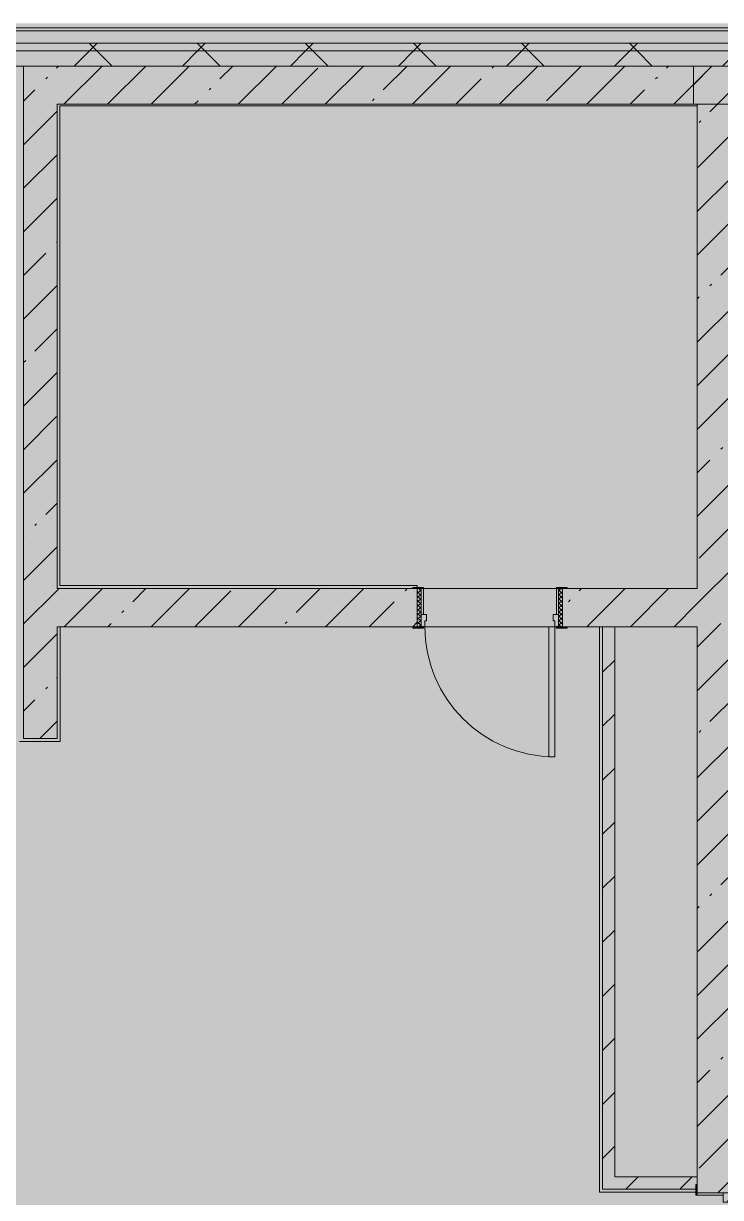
# Model space of a CAD drawing. Header units: millimetres. Extents: x 81382 to 274816, y -8553 to 29000.
# Drawn here: x 232556 to 237119, y 19695 to 27379 of the extents above; entities that cross this region are included whole.
import ezdxf

# ---------------------------------------------------------------- set-up
doc = ezdxf.new("R2010")
doc.units = ezdxf.units.MM
doc.layers.add('A-DETL-GENF-2', color=7, linetype='Continuous', lineweight=9, true_color=0xc0c0c0, transparency=0.4)
for name, color, linetype, lineweight, true_color in [('A-DOOR-4', 7, 'Continuous', 5, 0xb7b7b7), ('A-DOOR-5', 7, 'Continuous', 5, 0xe2e2e2), ('A-DOOR-6', 7, 'Continuous', 5, 0xaaaaaa), ('A-DOOR-FRAM-4', 7, 'Continuous', 5, 0xe2e2e2), ('A-DOOR-FRAM-5', 7, 'Continuous', 5, 0xb7b7b7), ('A-DOOR-FRAM-6', 7, 'Continuous', 5, 0xaaaaaa), ('A-FLOR-1', 7, 'Continuous', 5, 0xb7b7b7), ('A-WALL-3', 7, 'Continuous', 5, 0x737373), ('A-WALL-4', 7, 'Continuous', 9, 0x737373), ('I-WALL-3', 7, 'Continuous', 5, 0x737373)]:
    doc.layers.add(name, color=color, linetype=linetype, lineweight=lineweight, true_color=true_color)
doc.layers.add('A-WALL-2', color=7, linetype='Continuous', lineweight=5)
doc.layers.add('I-WALL-2', color=7, linetype='Continuous', lineweight=5)
pattern_1 = [(45, (147806.5, 0), (-353.5534, 353.5534), []), (135, (147806.5, 0), (-353.5534, -353.5534), [])]
pattern_2 = [(45, (147806.5, 0), (-285.1231, 285.1231), []), (45, (148091.6, 0), (-285.1231, 285.1231), [504.031, -100.806, 16.764, -84.042])]
pattern_3 = [(45, (147806.5, 0), (-176.7767, 176.7767), [])]

# ---------------------------------------------------------------- blocks, each defined once
blk = doc.blocks.new('110_Дверь_СКБ_2Ст - Д-1_л_Лестничная клетка EIS60 2-32359692-3_6_3_птичка')
at = {"layer": 'A-DOOR-5'}
for points in [[(662.5, 1025), (612.5, 1025), (612.5, 125), (662.5, 125)], [(-587.5, 525), (-637.5, 525), (-637.5, 125), (-587.5, 125), (-587.5, 284.6)], [(712.5, -125), (712.5, 45), (697.5, 45), (697.5, -125)]]:
    blk.add_hatch(color=256, dxfattribs=at).paths.add_polyline_path(points)
h = blk.add_hatch(color=256, dxfattribs=at)
h.paths.add_polyline_path([(712.5, 125), (662.5, 125), (662.5, 75), (652.5, 75), (652.5, 45), (712.5, 45)])
h.paths.add_polyline_path([(-627.5, 45), (-627.5, 75), (-637.5, 75), (-637.5, 125), (-687.5, 125), (-687.5, 45)])
at = {"layer": 'A-DOOR-FRAM-4'}
for points in [[(-672.5, 125), (-672.5, 133), (-742.5, 133), (-742.5, 125)], [(767.5, 125), (767.5, 133), (697.5, 133), (697.5, 125)], [(-672.5, -125), (-672.5, 45), (-687.5, 45), (-687.5, -125)], [(-672.5, -133), (-672.5, -125), (-742.5, -125), (-742.5, -133)], [(767.5, -133), (767.5, -125), (697.5, -125), (697.5, -133)]]:
    blk.add_hatch(color=256, dxfattribs=at).paths.add_polyline_path(points)
at = {"layer": 'A-DOOR-4'}
for p, q in [((662.5, 1025), (612.5, 1025)), ((612.5, 1025), (612.5, 125)), ((662.5, 125), (662.5, 1025)), ((-637.5, 525), (-637.5, 125)), ((-587.5, 525), (-637.5, 525)), ((-587.5, 125), (-587.5, 525)), ((-637.5, 125), (-587.5, 125)), ((612.5, 125), (662.5, 125))]:
    blk.add_line(p, q, dxfattribs=at)
for centre, radius, start, end in [((662.5, 125), 900, 90, 180), ((-637.5, 125), 400, 360, 90)]:
    blk.add_arc(centre, radius, start, end, dxfattribs=at)
at = {"layer": 'A-DOOR-FRAM-5'}
for p, q in [((-672.5, 133), (-742.5, 133)), ((-742.5, 133), (-742.5, 125)), ((-742.5, 125), (-672.5, 125)), ((-637.5, 125), (-687.5, 125)), ((-687.5, 125), (-687.5, 45)), ((-672.5, 125), (-672.5, 133)), ((-637.5, 75), (-637.5, 125)), ((662.5, 125), (662.5, 75)), ((712.5, 125), (662.5, 125)), ((767.5, 133), (697.5, 133)), ((697.5, 133), (697.5, 125)), ((697.5, 125), (767.5, 125)), ((712.5, 45), (712.5, 125)), ((767.5, 125), (767.5, 133)), ((-687.5, 45), (-627.5, 45)), ((-672.5, 45), (-687.5, 45)), ((-687.5, 45), (-687.5, -125)), ((-672.5, -125), (-672.5, 45)), ((-627.5, 75), (-637.5, 75)), ((-627.5, 45), (-627.5, 75)), ((662.5, 75), (652.5, 75)), ((652.5, 75), (652.5, 45)), ((652.5, 45), (712.5, 45)), ((712.5, 45), (697.5, 45)), ((697.5, 45), (697.5, -125)), ((712.5, -125), (712.5, 45)), ((-672.5, -125), (-742.5, -125)), ((-742.5, -125), (-742.5, -133)), ((-742.5, -133), (-672.5, -133)), ((-687.5, -125), (-672.5, -125)), ((-672.5, -133), (-672.5, -125)), ((697.5, -125), (712.5, -125)), ((767.5, -125), (697.5, -125)), ((697.5, -125), (697.5, -133)), ((697.5, -133), (767.5, -133)), ((767.5, -133), (767.5, -125))]:
    blk.add_line(p, q, dxfattribs=at)
blk = doc.blocks.new('110_Дверь_СКБ_1Ст_Внутренняя1 - Д-8а 950x2100h _книгохранилище_ огнестойкая дверь_-32656878-3_6_3_птичка')
at = {"layer": 'A-DOOR-5'}
h = blk.add_hatch(color=256, dxfattribs=at)
h.paths.add_polyline_path([(-437.5, -125), (-412.5, -125), (-412.5, -85), (-402.5, -85), (-402.5, -45), (-437.5, -45)])
h.paths.add_polyline_path([(462.5, -125), (462.5, -45), (427.5, -45), (427.5, -85), (437.5, -85), (437.5, -125)])
at = {"layer": 'A-DOOR-6'}
h = blk.add_hatch(dxfattribs=at)
h.set_pattern_fill('FP_37', color=256, style=0, pattern_type=2)
h.set_pattern_definition([(225, (1826.41, -189.685), (-14.14214, 14.14214), []), (135, (1826.41, -189.685), (14.14214, 14.14214), [])])
h.paths.add_polyline_path([(487.5, -125), (487.5, 125), (462.5, 125), (462.5, -125)])
at = {"layer": 'A-DOOR-FRAM-4'}
for points in [[(-422.5, 125), (-422.5, 133), (-492.5, 133), (-492.5, 125)], [(-422.5, -45), (-422.5, 125), (-437.5, 125), (-437.5, -45)], [(517.5, 125), (517.5, 133), (447.5, 133), (447.5, 125)], [(462.5, -45), (462.5, 125), (447.5, 125), (447.5, -45)], [(-422.5, -133), (-422.5, -125), (-492.5, -125), (-492.5, -133)], [(437.5, -975), (437.5, -125), (397.5, -125), (397.5, -975)], [(517.5, -133), (517.5, -125), (447.5, -125), (447.5, -133)]]:
    blk.add_hatch(color=256, dxfattribs=at).paths.add_polyline_path(points)
at = {"layer": 'A-DOOR-FRAM-6'}
h = blk.add_hatch(dxfattribs=at)
h.set_pattern_fill('FP_38', color=256, style=0, pattern_type=2)
h.set_pattern_definition([(315, (-296.384, -189.685), (-14.1421, -14.1421), []), (225, (-296.384, -189.685), (-14.1421, 14.1421), [])])
h.paths.add_polyline_path([(-437.5, -125), (-437.5, 125), (-462.5, 125), (-462.5, -125)])
at = {"layer": 'A-DOOR-4'}
for p, q in [((397.5, -125), (437.5, -125)), ((397.5, -975), (397.5, -125)), ((437.5, -125), (437.5, -975)), ((437.5, -975), (397.5, -975))]:
    blk.add_line(p, q, dxfattribs=at)
blk.add_arc((437.5, -125), 850, 180, 270, dxfattribs=at)
at = {"layer": 'A-DOOR-FRAM-5'}
for p, q in [((-492.5, 133), (-422.5, 133)), ((-492.5, 125), (-492.5, 133)), ((-422.5, 125), (-492.5, 125)), ((-462.5, 125), (-437.5, 125)), ((-462.5, -125), (-462.5, 125)), ((-437.5, 125), (-437.5, -125)), ((-437.5, 125), (-422.5, 125)), ((-437.5, -45), (-437.5, 125)), ((-422.5, 133), (-422.5, 125)), ((-422.5, 125), (-422.5, -45)), ((447.5, 125), (447.5, 133)), ((447.5, 133), (517.5, 133)), ((447.5, -45), (447.5, 125)), ((447.5, 125), (462.5, 125)), ((517.5, 125), (447.5, 125)), ((462.5, -125), (462.5, 125)), ((462.5, 125), (487.5, 125)), ((462.5, 125), (462.5, -45)), ((487.5, 125), (487.5, -125)), ((517.5, 133), (517.5, 125)), ((-437.5, -45), (-402.5, -45)), ((-437.5, -125), (-437.5, -45)), ((-422.5, -45), (-437.5, -45)), ((-402.5, -45), (-402.5, -85)), ((427.5, -45), (462.5, -45)), ((427.5, -85), (427.5, -45)), ((462.5, -45), (447.5, -45)), ((462.5, -45), (462.5, -125)), ((-492.5, -125), (-422.5, -125)), ((-492.5, -133), (-492.5, -125)), ((-422.5, -133), (-492.5, -133)), ((-437.5, -125), (-462.5, -125)), ((-437.5, -124), (-422.5, -124)), ((-437.5, -125), (-437.5, -124)), ((-412.5, -125), (-437.5, -125)), ((-422.5, -125), (-437.5, -125)), ((-422.5, -124), (-422.5, -125)), ((-422.5, -125), (-422.5, -133)), ((-412.5, -85), (-412.5, -125)), ((-402.5, -85), (-412.5, -85)), ((437.5, -85), (427.5, -85)), ((437.5, -125), (437.5, -85)), ((462.5, -125), (437.5, -125)), ((447.5, -125), (447.5, -124)), ((447.5, -124), (462.5, -124)), ((462.5, -125), (447.5, -125)), ((447.5, -133), (447.5, -125)), ((447.5, -125), (517.5, -125)), ((517.5, -133), (447.5, -133)), ((462.5, -124), (462.5, -125)), ((487.5, -125), (462.5, -125)), ((517.5, -125), (517.5, -133))]:
    blk.add_line(p, q, dxfattribs=at)

msp = doc.modelspace()

# ---------------------------------------------------------------- hatches: boundary and pattern name
at = {"layer": 'A-DETL-GENF-2'}
msp.add_hatch(color=256, dxfattribs=at).paths.add_polyline_path([(272158.8, -258), (273039.5, -258), (273039.5, 21479), (241139.5, 21479), (241139.5, 27379), (232376.5, 27379), (232376.5, 10208.3), (237016.5, 10208.3), (237016.5, -258), (271243.4, -258)])
at = {"layer": 'A-WALL-2'}
h = msp.add_hatch(dxfattribs=at)
h.set_pattern_fill('FP_67', color=256, style=0, pattern_type=2)
h.set_pattern_definition(pattern_1)
h.paths.add_polyline_path([(240966.5, 27200), (241016.5, 27200), (241016.5, 27250), (232376.5, 27250), (232376.5, 27200), (240122.1, 27200)])
h = msp.add_hatch(dxfattribs=at)
h.set_pattern_fill('FP_67', color=256, style=0, pattern_type=2)
h.set_pattern_definition(pattern_1)
h.paths.add_polyline_path([(240866.5, 27100), (240966.5, 27100), (240966.5, 27200), (232376.5, 27200), (232376.5, 27100), (240122.1, 27100)])
at = {"layer": 'I-WALL-2'}
h = msp.add_hatch(dxfattribs=at)
h.set_pattern_fill('FP_63', color=256, style=0, pattern_type=2)
h.set_pattern_definition(pattern_2)
h.paths.add_polyline_path([(236966.5, 26850), (236966.5, 27100), (232556.5, 27100), (232556.5, 26850), (233162.2, 26850)])
h = msp.add_hatch(dxfattribs=at)
h.set_pattern_fill('FP_63', color=256, style=0, pattern_type=2)
h.set_pattern_definition(pattern_2)
h.paths.add_polyline_path([(240616.5, 26850), (240616.5, 27100), (236941.5, 27100), (236941.5, 26850), (240122.1, 26850)])
h = msp.add_hatch(dxfattribs=at)
h.set_pattern_fill('FP_63', color=256, style=0, pattern_type=2)
h.set_pattern_definition(pattern_2)
h.paths.add_polyline_path([(237216.5, 17270), (237216.5, 18325), (236966.5, 18325), (236966.5, 17270), (237016.5, 17270)])
h.paths.add_polyline_path([(236966.5, 19725), (237216.5, 19725), (237216.5, 27100), (236966.5, 27100), (236966.5, 19750)])
h = msp.add_hatch(dxfattribs=at)
h.set_pattern_fill('FP_63', color=256, style=0, pattern_type=2)
h.set_pattern_definition(pattern_2)
h.paths.add_polyline_path([(232556.5, 22700), (232776.5, 22700), (232776.5, 26850), (232556.5, 26850), (232556.5, 23098.1)])
h = msp.add_hatch(dxfattribs=at)
h.set_pattern_fill('FP_63', color=256, style=0, pattern_type=2)
h.set_pattern_definition(pattern_2)
h.paths.add_polyline_path([(236426.5, 23430), (236966.5, 23430), (236966.5, 23680), (236084.5, 23680), (236084.5, 23430), (236346.5, 23430)])
h.paths.add_polyline_path([(235104.5, 23430), (235134.5, 23430), (235134.5, 23680), (232776.5, 23680), (232776.5, 23430), (232799.5, 23430)])
h = msp.add_hatch(dxfattribs=at)
h.set_pattern_fill('FP_68', color=256, style=0, pattern_type=2)
h.set_pattern_definition(pattern_3)
h.paths.add_polyline_path([(236346.5, 19750), (236426.5, 19750), (236426.5, 23430), (236346.5, 23430), (236346.5, 19818.4)])
h = msp.add_hatch(dxfattribs=at)
h.set_pattern_fill('FP_68', color=256, style=0, pattern_type=2)
h.set_pattern_definition(pattern_3)
h.paths.add_polyline_path([(236958.5, 19750), (236958.5, 19780), (236966.5, 19780), (236966.5, 19830), (236426.5, 19830), (236426.5, 19750), (236460.8, 19750)])

# ---------------------------------------------------------------- linework, layer by layer
at = {"layer": 'A-FLOR-1'}
for p, q in [((236966.5, 26840), (232794.5, 26840)), ((232794.5, 26840), (232794.5, 23700)), ((232794.5, 23700), (235134.5, 23700)), ((235134.5, 23700), (235134.5, 23688)), ((232796.5, 23430), (232796.5, 22680)), ((236326.5, 19730), (236326.5, 23430)), ((232796.5, 22680), (232531.1, 22680)), ((236958.5, 19730), (236326.5, 19730))]:
    msp.add_line(p, q, dxfattribs=at)
at = {"layer": 'A-WALL-3'}
for p, q in [((241116.5, 27350), (228156.5, 27350)), ((228456.5, 27100), (240616.5, 27100))]:
    msp.add_line(p, q, dxfattribs=at)
at = {"layer": 'A-WALL-4'}
for p, q in [((241096.5, 27330), (228156.5, 27330)), ((241016.5, 27250), (228156.5, 27250)), ((240966.5, 27200), (228156.5, 27200)), ((236426.5, 23430), (236346.5, 23430)), ((236966.5, 19780), (236966.5, 19830))]:
    msp.add_line(p, q, dxfattribs=at)
at = {"layer": 'I-WALL-3'}
for p, q in [((232556.5, 27100), (232556.5, 22700)), ((236966.5, 27100), (232556.5, 27100)), ((240616.5, 27100), (236941.5, 27100)), ((236941.5, 27100), (236941.5, 26850)), ((232776.5, 23680), (232776.5, 26850)), ((232776.5, 26850), (236966.5, 26850)), ((236941.5, 26850), (240616.5, 26850)), ((236966.5, 26850), (236966.5, 23680)), ((235104.5, 23680), (232776.5, 23680)), ((235174.5, 23680), (236044.5, 23680)), ((236966.5, 23680), (236114.5, 23680)), ((232776.5, 22700), (232776.5, 23430)), ((232776.5, 23430), (235104.5, 23430)), ((235994.5, 23430), (235184.5, 23430)), ((236114.5, 23430), (236346.5, 23430)), ((236346.5, 23430), (236346.5, 19750)), ((236426.5, 19830), (236426.5, 23430)), ((236426.5, 23430), (236966.5, 23430)), ((236966.5, 23430), (236966.5, 19830)), ((232556.5, 22700), (232776.5, 22700)), ((236966.5, 19830), (236426.5, 19830)), ((236346.5, 19750), (236958.5, 19750))]:
    msp.add_line(p, q, dxfattribs=at)

# ---------------------------------------------------------------- block references
at = {"layer": 'A-DOOR-4'}
msp.add_blockref('110_Дверь_СКБ_1Ст_Внутренняя1 - Д-8а 950x2100h _книгохранилище_ огнестойкая дверь_-32656878-3_6_3_птичка', (235597, 23555), dxfattribs=at)
at = {"layer": 'A-DOOR-4', "rotation": 269.9999999999998}
msp.add_blockref('110_Дверь_СКБ_2Ст - Д-1_л_Лестничная клетка EIS60 2-32359692-3_6_3_птичка', (237091.5, 19037.5), dxfattribs=at)

doc.saveas('drawing.dxf')
